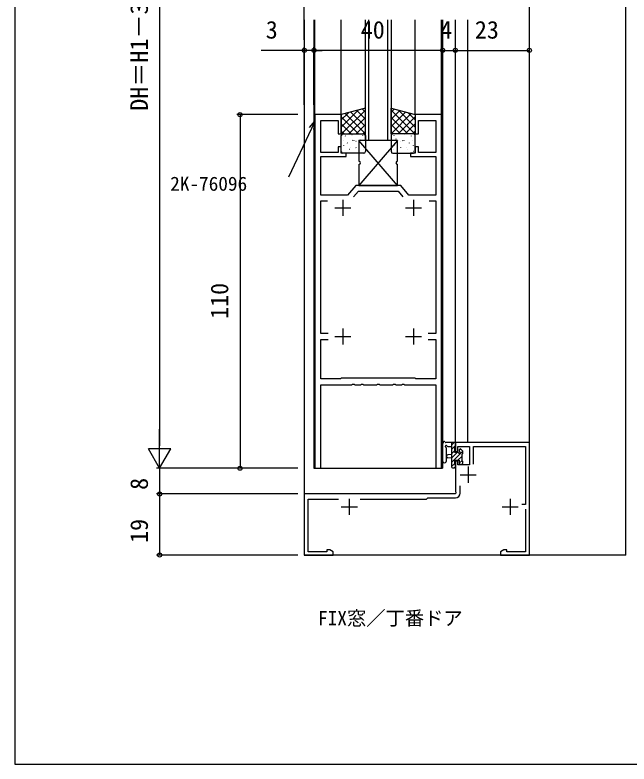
# Model space of a CAD drawing. Units: millimetres, scale not verified. Extents: x -437 to 438, y -344 to 341.
# Drawn here: x -436.7 to -245.7, y -343.7 to -110.7 of the extents above; entities that cross this region are included whole.
import ezdxf
from ezdxf.enums import TextEntityAlignment as Align

# ---------------------------------------------------------------- set-up
doc = ezdxf.new("R2010")
doc.units = ezdxf.units.MM
doc.header["$LTSCALE"] = 2
for name, color, linetype in [('0-1_USER1', 3, 'Continuous'), ('0-2_YKK_11', 7, 'Continuous'), ('0-3_YKK_12', 2, 'Continuous'), ('0-4_YKK_13', 4, 'Continuous'), ('0-6_YKK_D', 6, 'Continuous'), ('0-7_YKK_ZWAK', 7, 'Continuous')]:
    doc.layers.add(name, color=color, linetype=linetype)
doc.styles.add('ＭＳ ゴシック', font='')
doc.styles.get('ＭＳ ゴシック').set_extended_font_data('MS Gothic')

msp = doc.modelspace()

# ---------------------------------------------------------------- linework, layer by layer
at = {"layer": '0-2_YKK_11'}
for p, q in [((-334.7, -168.2), (-334.7, -173.2)), ((-312.7, -168.2), (-312.7, -173.2)), ((-337.2, -170.7), (-332.2, -170.7)), ((-315.2, -170.7), (-310.2, -170.7)), ((-334.7, -208.2), (-334.7, -213.2)), ((-312.7, -208.2), (-312.7, -213.2)), ((-337.2, -210.7), (-332.2, -210.7)), ((-315.2, -210.7), (-310.2, -210.7)), ((-295.7, -251.2), (-295.7, -256.2)), ((-298.2, -253.7), (-293.2, -253.7)), ((-298.2, -259.4), (-298.2, -257.21)), ((-332.7, -261.2), (-332.7, -266.2)), ((-282.7, -261.2), (-282.7, -266.2)), ((-335.2, -263.7), (-330.2, -263.7)), ((-285.2, -263.7), (-280.2, -263.7))]:
    msp.add_line(p, q, dxfattribs=at)
for points in [[(-343.4, -141.7), (-343.4, -251.7), (-341.6, -251.7), (-341.6, -225.7), (-331.908, -225.7), (-331.725, -225.58), (-331.175, -225.58), (-330.992, -225.7), (-329.158, -225.7), (-328.975, -225.58), (-328.425, -225.58), (-328.242, -225.7), (-324.158, -225.7), (-323.975, -225.58), (-323.425, -225.58), (-323.242, -225.7), (-319.158, -225.7), (-318.975, -225.58), (-318.425, -225.58), (-318.242, -225.7), (-316.408, -225.7), (-316.225, -225.58), (-315.675, -225.58), (-315.492, -225.7), (-305.8, -225.7), (-305.8, -251.7), (-304, -251.7), (-304, -141.7), (-312.2, -141.7), (-312.2, -147.7), (-311.2, -147.7), (-311.2, -143.5), (-305.8, -143.5), (-305.8, -153.5), (-311.2, -153.5), (-311.2, -151.7), (-312.2, -151.7), (-312.2, -153.7), (-313.7, -153.7), (-313.7, -154.7)], [(-313.7, -154.7), (-305.8, -154.7), (-305.8, -166.7), (-314.183, -166.7), (-316.7, -163.7), (-330.7, -163.7), (-333.217, -166.7), (-341.6, -166.7), (-341.6, -154.7), (-333.7, -154.7), (-333.7, -153.7), (-335.2, -153.7), (-335.2, -151.7), (-336.2, -151.7), (-336.2, -153.5), (-341.6, -153.5), (-341.6, -143.5), (-336.2, -143.5), (-336.2, -147.7), (-335.2, -147.7), (-335.2, -141.7), (-343.4, -141.7)], [(-331.362, -167.289), (-329.861, -165.5), (-317.539, -165.5), (-316.038, -167.289)], [(-339.271, -209.8), (-341.6, -209.8), (-341.6, -168.5), (-339.502, -168.5)], [(-307.898, -168.5), (-305.8, -168.5), (-305.8, -209.8), (-308.129, -209.8)], [(-308.129, -211.6), (-305.8, -211.6), (-305.8, -223.9), (-312, -223.9), (-312.2, -223.7), (-335.2, -223.7), (-335.4, -223.9), (-341.6, -223.9), (-341.6, -211.6), (-339.271, -211.6)], [(-277.9, -264.4), (-277.9, -277.7), (-283.7, -277.7), (-283.7, -277.07), (-284.609, -277.07), (-285.7, -277.7), (-285.7, -278.7), (-276.7, -278.7), (-276.7, -243.7), (-299.7, -243.7), (-299.7, -246.5), (-298.9, -246.5), (-298.9, -244.9), (-295.3, -244.9), (-295.3, -250.6), (-298.9, -250.6), (-298.9, -249.5), (-299.7, -249.5), (-299.7, -258.942), (-299.58, -259.125), (-299.7, -259.7), (-346.7, -259.7), (-346.7, -278.7), (-337.7, -278.7), (-337.7, -277.7), (-338.791, -277.07), (-339.7, -277.07), (-339.7, -277.7), (-345.5, -277.7), (-345.5, -261.3), (-336.047, -261.3)], [(-294.1, -250.375), (-294.1, -244.9), (-277.9, -244.9), (-277.9, -263), (-279, -263)], [(-329.353, -261.3), (-308.7, -261.3), (-308.3, -260.9), (-299.7, -260.9)]]:
    msp.add_lwpolyline(points, dxfattribs=at)
msp.add_arc((-299.7, -259.4), 1.5, 270.00001, 359.99999, dxfattribs=at)
at = {"layer": '0-3_YKK_12'}
for p, q in [((-346.7, -112.2), (-346.7, -259.7)), ((-343.7, -112.2), (-343.7, -251.7)), ((-343.4, -141.7), (-343.4, -112.2)), ((-335.2, -141.7), (-335.2, -112.2)), ((-327.699, -149.7), (-327.699, -112.2)), ((-326.699, -112.2), (-326.699, -149.7)), ((-320.699, -149.7), (-320.699, -112.2)), ((-319.699, -112.2), (-319.699, -149.7)), ((-312.2, -141.7), (-312.2, -112.2)), ((-304, -141.7), (-304, -112.2)), ((-303.7, -112.2), (-303.7, -251.7)), ((-299.7, -244), (-299.7, -112.2)), ((-295.8, -243.7), (-295.8, -112.2)), ((-276.7, -244), (-276.7, -112.2)), ((-246.7, -259.7), (-246.7, -112.2)), ((-319.699, -149.7), (-327.699, -149.7)), ((-343.7, -251.7), (-303.7, -251.7)), ((-346.7, -259.7), (-346.7, -278.7)), ((-276.7, -261.2), (-276.7, -259.7)), ((-246.7, -278.7), (-246.7, -259.7)), ((-246.7, -278.7), (-346.7, -278.7))]:
    msp.add_line(p, q, dxfattribs=at)
at = {"layer": '0-4_YKK_13'}
for p, q in [((-329.945, -140.299), (-335.199, -145.553)), ((-333.006, -141.115), (-335.199, -143.308)), ((-327.699, -140.298), (-335.101, -147.7)), ((-333.952, -141.367), (-327.699, -147.621)), ((-332.18, -140.895), (-327.699, -145.376)), ((-330.407, -140.422), (-327.699, -143.13)), ((-328.635, -139.95), (-327.699, -140.885)), ((-318.764, -139.95), (-319.7, -140.885)), ((-319.7, -140.298), (-312.298, -147.7)), ((-316.992, -140.422), (-319.7, -143.13)), ((-315.219, -140.895), (-319.7, -145.376)), ((-313.447, -141.367), (-319.7, -147.621)), ((-317.454, -140.299), (-312.2, -145.553)), ((-314.393, -141.115), (-312.2, -143.308)), ((-335.199, -142.366), (-329.865, -147.7)), ((-327.699, -142.543), (-332.856, -147.7)), ((-319.7, -142.543), (-314.543, -147.7)), ((-312.2, -142.366), (-317.534, -147.7)), ((-335.199, -144.611), (-332.11, -147.7)), ((-327.699, -144.788), (-330.611, -147.7)), ((-319.7, -144.788), (-316.788, -147.7)), ((-312.2, -144.611), (-315.289, -147.7)), ((-335.199, -146.856), (-334.355, -147.7)), ((-335.199, -153.2), (-335.199, -148.2)), ((-334.699, -147.7), (-328.199, -147.7)), ((-333.964, -148.321), (-333.921, -148.345)), ((-332.572, -147.795), (-332.565, -147.802)), ((-331.888, -147.888), (-331.844, -147.912)), ((-328.578, -148.24), (-328.571, -148.248)), ((-327.699, -147.033), (-328.366, -147.7)), ((-327.699, -148.2), (-327.699, -153.2)), ((-319.7, -147.033), (-319.033, -147.7)), ((-319.7, -148.2), (-319.7, -153.2)), ((-312.7, -147.7), (-319.2, -147.7)), ((-318.822, -148.24), (-318.828, -148.248)), ((-315.511, -147.888), (-315.555, -147.912)), ((-314.827, -147.795), (-314.834, -147.802)), ((-313.435, -148.321), (-313.478, -148.345)), ((-312.2, -146.856), (-313.044, -147.7)), ((-312.2, -153.2), (-312.2, -148.2)), ((-334.563, -151.192), (-334.516, -151.28)), ((-334.391, -149.777), (-334.385, -149.785)), ((-333.321, -150.512), (-333.278, -150.536)), ((-331.673, -149.667), (-331.627, -149.755)), ((-331.297, -149.778), (-331.253, -149.802)), ((-330.63, -149.962), (-330.624, -149.97)), ((-317.7, -149.7), (-329.7, -163.7)), ((-317.7, -163.7), (-329.7, -149.7)), ((-329.22, -149.346), (-329.176, -149.37)), ((-328.629, -151.236), (-328.585, -151.26)), ((-318.77, -151.236), (-318.814, -151.26)), ((-318.179, -149.346), (-318.223, -149.37)), ((-316.769, -149.962), (-316.775, -149.97)), ((-316.102, -149.778), (-316.146, -149.802)), ((-315.726, -149.667), (-315.772, -149.755)), ((-314.078, -150.512), (-314.122, -150.536)), ((-313.008, -149.777), (-313.015, -149.785)), ((-312.836, -151.192), (-312.883, -151.28)), ((-334.755, -153.136), (-334.711, -153.16)), ((-328.199, -153.7), (-334.699, -153.7)), ((-332.73, -152.402), (-332.686, -152.426)), ((-332.416, -151.982), (-332.41, -151.99)), ((-330.654, -151.97), (-330.61, -151.994)), ((-328.422, -152.428), (-328.415, -152.435)), ((-327.986, -153.427), (-327.942, -153.451)), ((-319.413, -153.427), (-319.457, -153.451)), ((-319.2, -153.7), (-312.7, -153.7)), ((-318.977, -152.428), (-318.984, -152.435)), ((-316.745, -151.97), (-316.789, -151.994)), ((-314.983, -151.982), (-314.989, -151.99)), ((-314.669, -152.402), (-314.713, -152.426)), ((-312.644, -153.136), (-312.688, -153.16)), ((-329.7, -157.2), (-329.7, -163.7)), ((-303.7, -249.428), (-303.7, -244.266)), ((-300, -243.7), (-302.68, -243.7)), ((-300.9, -243.7), (-300.9, -251.3)), ((-300.132, -243.7), (-300.9, -244.468)), ((-299.701, -244.616), (-299.884, -244.799)), ((-299.7, -244.6), (-299.7, -244)), ((-302.5, -249.428), (-302.497, -245.467)), ((-302.08, -244.9), (-300.9, -244.9)), ((-299.9, -244.815), (-300.9, -245.815)), ((-299.9, -246.162), (-300.9, -247.162)), ((-297.425, -246.381), (-300.9, -249.856)), ((-299.191, -246.8), (-300.9, -248.509)), ((-298.106, -245.715), (-298.5, -246.109)), ((-298.5, -246), (-298.5, -246.339)), ((-297.488, -246.288), (-297.988, -245.788)), ((-297.4, -247.1), (-297.4, -246.5)), ((-300.9, -247.4), (-302.044, -247.502)), ((-300.9, -248.6), (-302.044, -248.498)), ((-297.6, -247.903), (-298.897, -249.2)), ((-297.6, -249.25), (-298.496, -250.147)), ((-297.6, -249.4), (-297.6, -247.3)), ((-299.9, -250.203), (-300.9, -251.203)), ((-300.6, -251.6), (-300, -251.6)), ((-299.705, -251.356), (-299.944, -251.595)), ((-299.7, -251.3), (-299.7, -250.7)), ((-298.2, -250.4), (-297.7, -250.4)), ((-297.4, -250.1), (-297.4, -249.6))]:
    msp.add_line(p, q, dxfattribs=at)
for points in [[(-327.699, -139.7), (-335.199, -141.7), (-335.199, -147.7), (-327.699, -147.7)], [(-319.7, -139.7), (-312.2, -141.7), (-312.2, -147.7), (-319.7, -147.7)]]:
    msp.add_lwpolyline(points, close=True, dxfattribs=at)
for points in [[(-317.7, -156.2), (-317.7, -149.7), (-329.7, -149.7), (-329.7, -156.2)], [(-329.7, -163.7), (-317.7, -163.7), (-317.7, -157.2)], [(-298.961, -246.8), (-299.9, -246.8), (-299.9, -244.8)], [(-299.9, -250.5), (-299.9, -249.2), (-298.5, -249.2), (-298.5, -250.1)]]:
    msp.add_lwpolyline(points, dxfattribs=at)
for centre, radius, start, end in [((-334.699, -148.2), 0.5, 90, 180), ((-328.199, -148.2), 0.5, 0, 90), ((-319.2, -148.2), 0.5, 90, 180), ((-312.7, -148.2), 0.5, 0, 90), ((-334.699, -153.2), 0.5, 180, 270), ((-328.199, -153.2), 0.5, 270, 0), ((-319.2, -153.2), 0.5, 180, 270), ((-312.7, -153.2), 0.5, 270, 0), ((-329.7, -156.7), 0.5, 270, 90), ((-317.7, -156.7), 0.5, 90, 270), ((-303.4, -244.266), 0.3, 130.52878, 180), ((-303.79, -243.81), 0.3, 310.52878, 10.52878), ((-303.2, -243.7), 0.3, 30, 190.52878), ((-302.68, -243.4), 0.3, 210, 270), ((-302.6, -244.9), 0.3, 30, 250.81024), ((-300, -244), 0.3, 0, 90), ((-299.9, -244.6), 0.2, 270, 0), ((-302.797, -245.467), 0.3, 359.95977, 70.81024), ((-302.08, -244.6), 0.3, 210, 270), ((-298.961, -247.1), 0.3, 33.05573, 90), ((-298.5, -246.8), 0.25, 213.05573, 56.94427), ((-298.2, -246), 0.3, 45, 180), ((-298.2, -246.339), 0.3, 180, 236.94427), ((-297.7, -246.5), 0.3, 0, 45), ((-302, -248), 0.5, 95.09207, 264.90793), ((-297.6, -247.1), 0.2, 270, 0), ((-303.1, -249.428), 0.6, 179.95977, 359.95977), ((-300.6, -251.3), 0.3, 180, 270), ((-300, -251.3), 0.3, 270, 0), ((-299.9, -250.7), 0.2, 0, 90), ((-298.2, -250.1), 0.3, 180, 270), ((-297.7, -250.1), 0.3, 270, 0), ((-297.6, -249.6), 0.2, 0, 90)]:
    msp.add_arc(centre, radius, start, end, dxfattribs=at)
at = {"layer": '0-6_YKK_D'}
for p, q in [((-391.7, 23.3), (-391.7, -244.7)), ((-346.7, -118.39), (-346.7, -100.7)), ((-276.7, -138.7), (-276.7, -100.7)), ((-276.7, -118.39), (-276.7, -100.7)), ((-246.7, -138.7), (-246.7, -100.7)), ((-346.7, -138.7), (-346.7, -120.7)), ((-343.7, -138.7), (-343.7, -120.7)), ((-303.7, -138.7), (-303.7, -120.7)), ((-299.7, -138.7), (-299.7, -120.7)), ((-299.7, -138.7), (-299.7, -120.7)), ((-276.7, -138.7), (-276.7, -120.7)), ((-346.7, -121.7), (-360.147, -121.7)), ((-343.7, -121.7), (-346.7, -121.7)), ((-343.7, -121.7), (-341.15, -121.7)), ((-303.7, -121.7), (-343.7, -121.7)), ((-303.7, -121.7), (-306.25, -121.7)), ((-303.7, -121.7), (-299.7, -121.7)), ((-299.7, -121.7), (-297.15, -121.7)), ((-299.7, -121.7), (-276.7, -121.7)), ((-348.7, -141.7), (-367.7, -141.7)), ((-366.7, -141.7), (-366.7, -251.7)), ((-391.7, -251.7), (-391.7, -239.576)), ((-391.7, -251.7), (-395.2, -245.638)), ((-388.2, -245.638), (-395.2, -245.638)), ((-391.7, -251.7), (-388.2, -245.638)), ((-348.7, -251.7), (-392.7, -251.7)), ((-348.7, -251.7), (-392.7, -251.7)), ((-391.7, -251.7), (-391.7, -259.7)), ((-348.7, -251.7), (-367.7, -251.7)), ((-348.7, -259.7), (-392.7, -259.7)), ((-348.7, -259.7), (-392.7, -259.7)), ((-391.7, -259.7), (-391.7, -278.7)), ((-348.7, -278.7), (-392.7, -278.7))]:
    msp.add_line(p, q, dxfattribs=at)
for points in [[(-343.4, -143.686), (-344.485, -145.994), (-351.629, -161.181)], [(-345.104, -145.703), (-343.4, -143.686), (-343.867, -146.285)]]:
    msp.add_lwpolyline(points, dxfattribs=at)
for centre in [(-346.7, -121.7), (-343.7, -121.7), (-343.7, -121.7), (-303.7, -121.7), (-303.7, -121.7), (-299.7, -121.7), (-299.7, -121.7), (-276.7, -121.7), (-366.7, -141.7), (-366.7, -251.7), (-391.7, -259.7), (-391.7, -259.7), (-391.7, -278.7)]:
    msp.add_circle(centre, 0.637, dxfattribs=at)
at = {"layer": '0-7_YKK_ZWAK'}
msp.add_line((-436.7, 306.3), (-436.7, -343.7), dxfattribs=at)
msp.add_lwpolyline([(-436.7, -343.7), (438.3, -343.7), (438.3, 306.3)], dxfattribs=at)

# ---------------------------------------------------------------- texts
at = {"layer": '0-1_USER1', "style": 'ＭＳ ゴシック'}
msp.add_text('FIX窓／丁番ドア', height=4.399, dxfattribs=at).set_placement((-342.416, -301.853), align=Align.BOTTOM_LEFT)
at = {"layer": '0-6_YKK_D', "style": 'ＭＳ ゴシック'}
for s, p in [('DH＝H1－34', (-393.7, -140.508)), ('110', (-368.7, -205.265)), ('8', (-393.7, -258.427)), ('19', (-393.7, -274.932))]:
    msp.add_text(s, height=5.499, rotation=90, dxfattribs=at).set_placement(p, align=Align.BOTTOM_LEFT)
for s, height, p in [('3', 5.499, (-358.701, -119.7)), ('40', 5.499, (-329.155, -119.7)), ('4', 5.499, (-304.449, -119.7)), ('23', 5.499, (-293.655, -119.7)), ('2K-76096', 4.399, (-388.413, -166.703))]:
    msp.add_text(s, height=height, dxfattribs=at).set_placement(p, align=Align.BOTTOM_LEFT)

doc.saveas('drawing.dxf')
